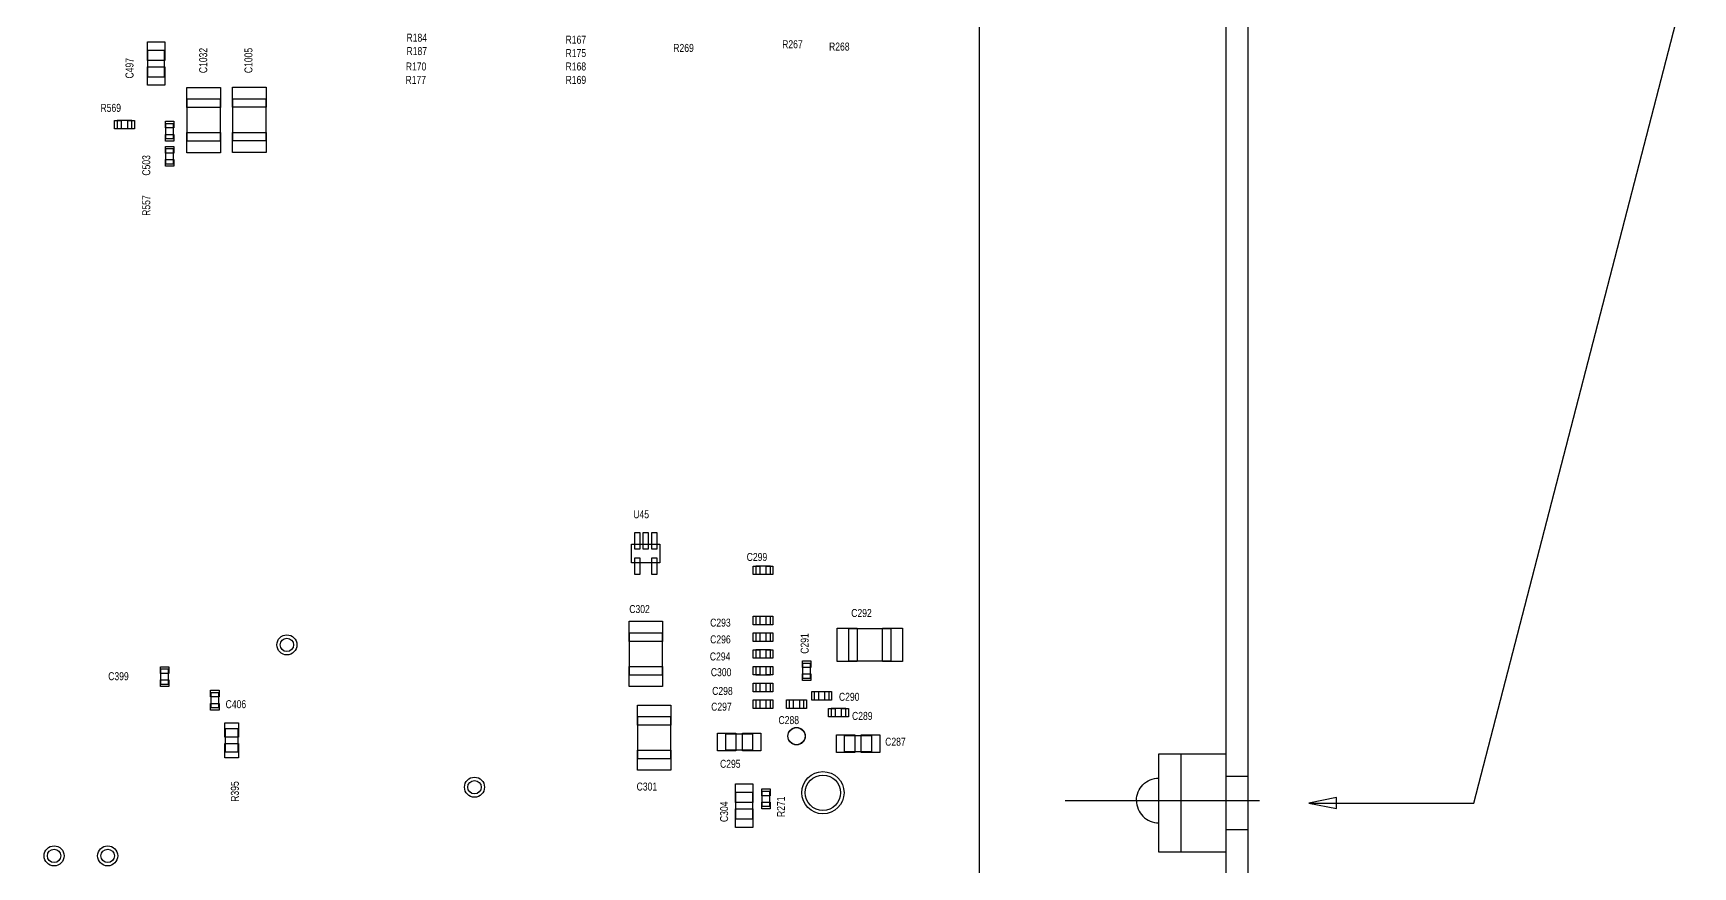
# Model space of a CAD drawing. Extents: x -13164 to 30582, y -10288 to 18382.
# Drawn here: x 10390 to 17822, y 1364 to 5098 of the extents above; entities that cross this region are included whole.
import ezdxf

# ---------------------------------------------------------------- set-up
doc = ezdxf.new("R2010")
doc.units = 0
doc.layers.add('DF_ASSEMBLY_NOTES', color=2, linetype='CONTINUOUS')

# ---------------------------------------------------------------- blocks, each defined once
blk = doc.blocks.new('FIGURE_CIRCLE')
blk.add_circle((0, 0), 0.5)
blk = doc.blocks.new('FIGURE_SQUARE')
blk.add_lwpolyline([(-0.5, -0.5), (-0.5, 0.5), (0.5, 0.5), (0.5, -0.5)], close=True)

msp = doc.modelspace()

# ---------------------------------------------------------------- linework, layer by layer
at = {"layer": 'DF_ASSEMBLY_NOTES'}
for points in [[(14626.018, 14381.536), (14626.018, -3335), (2815, -3335), (2815, 14381.536), (14626.018, 14381.536)], [(16101.572, 1650), (16841.572, 1650), (17821.572, 5440)], [(10977.268, 5021.5), (10977.268, 4901.5), (10903.768, 4901.5), (10903.768, 5021.5), (10977.268, 5021.5)], [(11227.018, 4614.25), (11080.018, 4614.25), (11080.018, 4803.25), (11227.018, 4803.25), (11227.018, 4614.25)], [(11431.282, 4614.994), (11284.282, 4614.994), (11284.282, 4803.994), (11431.282, 4803.994), (11431.282, 4614.994)], [(10832.044, 4706.3755), (10766.044, 4706.3755), (10766.044, 4670.3755), (10832.044, 4670.3755), (10832.044, 4706.3755)], [(10983.0775, 4691.842), (10983.0775, 4625.842), (11019.0775, 4625.842), (11019.0775, 4691.842), (10983.0775, 4691.842)], [(10983.0775, 4579.342), (10983.0775, 4513.342), (11019.0775, 4513.342), (11019.0775, 4579.342), (10983.0775, 4579.342)], [(13069.741, 2808.8995), (13196.704, 2808.8995), (13196.704, 2726.2225), (13069.741, 2726.2225), (13069.741, 2808.8995)], [(13691.218, 2710.564), (13625.218, 2710.564), (13625.218, 2674.564), (13691.218, 2674.564), (13691.218, 2710.564)], [(13625.215, 2449.558), (13691.215, 2449.558), (13691.215, 2485.558), (13625.215, 2485.558), (13625.215, 2449.558)], [(13206.7165, 2223.061), (13059.7165, 2223.061), (13059.7165, 2412.061), (13206.7165, 2412.061), (13206.7165, 2223.061)], [(13691.218, 2410.5595), (13625.218, 2410.5595), (13625.218, 2374.5595), (13691.218, 2374.5595), (13691.218, 2410.5595)], [(14230.6615, 2431.768), (14230.6615, 2284.768), (14041.6615, 2284.768), (14041.6615, 2431.768), (14230.6615, 2431.768)], [(13625.215, 2299.5625), (13691.215, 2299.5625), (13691.215, 2335.5625), (13625.215, 2335.5625), (13625.215, 2299.5625)], [(10996.6615, 2182.768), (10996.6615, 2248.768), (10960.6615, 2248.768), (10960.6615, 2182.768), (10996.6615, 2182.768)], [(13691.218, 2260.5625), (13625.218, 2260.5625), (13625.218, 2224.5625), (13691.218, 2224.5625), (13691.218, 2260.5625)], [(13871.2165, 2209.5595), (13871.2165, 2275.5595), (13835.2165, 2275.5595), (13835.2165, 2209.5595), (13871.2165, 2209.5595)], [(13625.215, 2149.561), (13691.215, 2149.561), (13691.215, 2185.561), (13625.215, 2185.561), (13625.215, 2149.561)], [(11185.6615, 2143.768), (11185.6615, 2077.768), (11221.6615, 2077.768), (11221.6615, 2143.768), (11185.6615, 2143.768)], [(13691.218, 2110.561), (13625.218, 2110.561), (13625.218, 2074.561), (13691.218, 2074.561), (13691.218, 2110.561)], [(13841.218, 2110.5595), (13775.218, 2110.5595), (13775.218, 2074.5595), (13841.218, 2074.5595), (13841.218, 2110.5595)], [(13953.718, 2148.061), (13887.718, 2148.061), (13887.718, 2112.061), (13953.718, 2112.061), (13953.718, 2148.061)], [(13097.2165, 2037.061), (13244.2165, 2037.061), (13244.2165, 1848.061), (13097.2165, 1848.061), (13097.2165, 2037.061)], [(14028.718, 2073.0595), (13962.718, 2073.0595), (13962.718, 2037.0595), (14028.718, 2037.0595), (14028.718, 2073.0595)], [(11249.86, 1879.0885), (11307.457, 1879.0885), (11307.457, 1982.4415), (11249.86, 1982.4415), (11249.86, 1879.0885)], [(13611.1615, 1886.518), (13491.1615, 1886.518), (13491.1615, 1960.018), (13611.1615, 1960.018), (13611.1615, 1886.518)], [(14023.6615, 1952.518), (14143.6615, 1952.518), (14143.6615, 1879.018), (14023.6615, 1879.018), (14023.6615, 1952.518)], [(15530.232, 1429.5863), (15430.232, 1429.5863), (15430.232, 1869.5863), (15530.232, 1869.5863)], [(15830.232, 1529.5863), (15730.232, 1529.5863), (15730.232, 1429.5863), (15530.232, 1429.5863), (15530.232, 1869.5863), (15730.232, 1869.5863), (15730.232, 1769.5863), (15830.232, 1769.5863)], [(13610.4115, 1698.268), (13610.4115, 1578.268), (13536.9115, 1578.268), (13536.9115, 1698.268), (13610.4115, 1698.268)], [(13653.1645, 1701.268), (13653.1645, 1635.268), (13689.1645, 1635.268), (13689.1645, 1701.268), (13653.1645, 1701.268)], [(15010.4023, 1661.2582), (15881.572, 1661.2582)], [(16226.773, 1675), (16101.572, 1650), (16226.773, 1625), (16226.773, 1675)]]:
    msp.add_lwpolyline(points, dxfattribs=at)
msp.add_lwpolyline([(15830.902, -3251.378), (15830.902, 7348.622), (15730.902, 7348.622), (15730.902, -3251.378)], close=True, dxfattribs=at)
for points in [[(15330.232, 1661.2582, -0.414214), (15430.232, 1761.2582)], [(15330.232, 1661.2582, 0.414214), (15430.232, 1561.2582)]]:
    msp.add_lwpolyline(points, format="xyb", dxfattribs=at)

# ---------------------------------------------------------------- block references
for name, p, xscale, yscale in [('FIGURE_SQUARE', (10940.518, 5017.378), 77.9535, 82.677), ('FIGURE_SQUARE', (10940.518, 4905.622), 77.9535, 82.677), ('FIGURE_SQUARE', (11153.518, 4810), 150, 89.7585), ('FIGURE_SQUARE', (11357.782, 4810.744), 150, 89.7585), ('FIGURE_SQUARE', (10769.5105, 4688.3755), 30.1185, 37.8015), ('FIGURE_SQUARE', (10828.5775, 4688.3755), 30.1185, 37.8015), ('FIGURE_SQUARE', (11001.0775, 4688.3755), 37.8015, 30.1185), ('FIGURE_SQUARE', (11001.0775, 4629.3085), 37.8015, 30.1185), ('FIGURE_SQUARE', (11153.518, 4607.5), 150, 89.7585), ('FIGURE_SQUARE', (11357.782, 4608.244), 150, 89.7585), ('FIGURE_SQUARE', (11001.0775, 4575.8755), 37.8015, 30.1185), ('FIGURE_SQUARE', (11001.0775, 4516.8085), 37.8015, 30.1185), ('FIGURE_SQUARE', (13094.833, 2823.811), 22.4415, 75), ('FIGURE_SQUARE', (13133.2195, 2823.811), 22.4415, 75), ('FIGURE_SQUARE', (13171.606, 2823.811), 22.4415, 75), ('FIGURE_SQUARE', (13094.833, 2711.311), 22.4415, 75), ('FIGURE_SQUARE', (13171.606, 2711.311), 22.4415, 75), ('FIGURE_SQUARE', (13628.6845, 2692.564), 30.1185, 37.8015), ('FIGURE_SQUARE', (13687.7515, 2692.564), 30.1185, 37.8015), ('FIGURE_SQUARE', (13133.2165, 2418.811), 150, 89.7585), ('FIGURE_SQUARE', (13628.6815, 2467.558), 30.1185, 37.8015), ('FIGURE_SQUARE', (13687.7485, 2467.558), 30.1185, 37.8015), ('FIGURE_CIRCLE', (11526.1615, 2358.268), 89.7585, 89.7585), ('FIGURE_CIRCLE', (11526.1615, 2358.268), 60.2415, 60.2415), ('FIGURE_SQUARE', (13628.6845, 2392.5595), 30.1185, 37.8015), ('FIGURE_SQUARE', (13687.7515, 2392.5595), 30.1185, 37.8015), ('FIGURE_SQUARE', (14034.9115, 2358.268), 89.7585, 150), ('FIGURE_SQUARE', (14237.4115, 2358.268), 89.7585, 150), ('FIGURE_SQUARE', (13628.6815, 2317.5625), 30.1185, 37.8015), ('FIGURE_SQUARE', (13687.7485, 2317.5625), 30.1185, 37.8015), ('FIGURE_SQUARE', (10978.6615, 2245.3015), 37.8015, 30.1185), ('FIGURE_SQUARE', (13133.2165, 2216.311), 150, 89.7585), ('FIGURE_SQUARE', (13628.6845, 2242.5625), 30.1185, 37.8015), ('FIGURE_SQUARE', (13687.7515, 2242.5625), 30.1185, 37.8015), ('FIGURE_SQUARE', (13853.2165, 2272.093), 37.8015, 30.1185), ('FIGURE_SQUARE', (10978.6615, 2186.2345), 37.8015, 30.1185), ('FIGURE_SQUARE', (11203.6615, 2140.3015), 37.8015, 30.1185), ('FIGURE_SQUARE', (13628.6815, 2167.561), 30.1185, 37.8015), ('FIGURE_SQUARE', (13687.7485, 2167.561), 30.1185, 37.8015), ('FIGURE_SQUARE', (13853.2165, 2213.026), 37.8015, 30.1185), ('FIGURE_SQUARE', (11203.6615, 2081.2345), 37.8015, 30.1185), ('FIGURE_SQUARE', (13170.7165, 2043.811), 150, 89.7585), ('FIGURE_SQUARE', (13628.6845, 2092.561), 30.1185, 37.8015), ('FIGURE_SQUARE', (13687.7515, 2092.561), 30.1185, 37.8015), ('FIGURE_SQUARE', (13778.6845, 2092.5595), 30.1185, 37.8015), ('FIGURE_SQUARE', (13837.7515, 2092.5595), 30.1185, 37.8015), ('FIGURE_SQUARE', (13891.1845, 2130.061), 30.1185, 37.8015), ('FIGURE_SQUARE', (13950.2515, 2130.061), 30.1185, 37.8015), ('FIGURE_SQUARE', (11278.6615, 1977.646), 60.2415, 64.3635), ('FIGURE_SQUARE', (13966.1845, 2055.0595), 30.1185, 37.8015), ('FIGURE_SQUARE', (14025.2515, 2055.0595), 30.1185, 37.8015), ('FIGURE_SQUARE', (13495.2835, 1923.268), 82.677, 77.9535), ('FIGURE_SQUARE', (13607.0395, 1923.268), 82.677, 77.9535), ('FIGURE_CIRCLE', (13808.2165, 1949.3575), 77.9535, 77.9535), ('FIGURE_CIRCLE', (13808.2165, 1949.3575), 76.7715, 76.7715), ('FIGURE_SQUARE', (14027.7835, 1915.768), 82.677, 77.9535), ('FIGURE_SQUARE', (14139.5395, 1915.768), 82.677, 77.9535), ('FIGURE_SQUARE', (11278.6615, 1883.89), 60.2415, 64.3635), ('FIGURE_SQUARE', (13170.7165, 1841.311), 150, 89.7585), ('FIGURE_CIRCLE', (13926.3265, 1696.006), 188.97, 188.97), ('FIGURE_CIRCLE', (12366.16, 1720.7665), 89.7585, 89.7585), ('FIGURE_CIRCLE', (12366.16, 1720.7665), 60.2415, 60.2415), ('FIGURE_SQUARE', (13573.6615, 1694.146), 77.9535, 82.677), ('FIGURE_SQUARE', (13671.1645, 1697.8015), 37.8015, 30.1185), ('FIGURE_CIRCLE', (13926.3265, 1696.006), 158.8635, 158.8635), ('FIGURE_SQUARE', (13671.1645, 1638.7345), 37.8015, 30.1185), ('FIGURE_SQUARE', (13573.6615, 1582.39), 77.9535, 82.677), ('FIGURE_CIRCLE', (10483.663, 1413.2665), 89.7585, 89.7585), ('FIGURE_CIRCLE', (10483.663, 1413.2665), 60.2415, 60.2415), ('FIGURE_CIRCLE', (10723.6615, 1413.2665), 89.7585, 89.7585), ('FIGURE_CIRCLE', (10723.6615, 1413.2665), 60.2415, 60.2415)]:
    msp.add_blockref(name, p, dxfattribs=dict(at, xscale=xscale, yscale=yscale))

# ---------------------------------------------------------------- texts
at = {"layer": 'DF_ASSEMBLY_NOTES', "width": 0.802099}
for s, p in [('R184', (12061.6615, 5059.768)), ('R167', (12774.1615, 5050.768)), ('R267', (13743.853, 5030.3275)), ('R268', (13953.853, 5019.8275)), ('R187', (12061.6615, 4999.771)), ('R175', (12774.1615, 4990.7695)), ('R269', (13256.353, 5013.8275)), ('R177', (12057.1615, 4870.768)), ('R170', (12058.6615, 4930.768)), ('R168', (12774.1615, 4930.7695)), ('R169', (12774.1615, 4870.768)), ('R569', (10691.518, 4745.5)), ('U45', (13077.1615, 2925.268)), ('C299', (13585.018, 2734)), ('C302', (13059.1615, 2500.768)), ('C293', (13421.518, 2440)), ('C292', (14053.1065, 2482.975)), ('C296', (13421.518, 2365)), ('C294', (13420.018, 2288.5)), ('C399', (10726.018, 2200)), ('C300', (13424.518, 2218)), ('C298', (13430.518, 2134)), ('C406', (11251.768, 2074.75)), ('C297', (13426.018, 2063.5)), ('C290', (13998.1615, 2107.768)), ('C288', (13727.518, 2003.5)), ('C289', (14056.6615, 2022.268)), ('C287', (14205.1615, 1906.768)), ('C295', (13465.6615, 1807.768)), ('C301', (13092.1615, 1705.768))]:
    msp.add_text(s, height=35.831, dxfattribs=at).set_placement(p)
for s, p in [('C497', (10839.268, 4894.75)), ('C1032', (11169.268, 4918.75)), ('C1005', (11371.768, 4918.75)), ('C503', (10914.268, 4459.75)), ('R557', (10914.268, 4279.75)), ('C291', (13862.518, 2318.5)), ('R395', (11311.018, 1655.5)), ('C304', (13501.6615, 1564.768)), ('R271', (13756.6615, 1587.268))]:
    msp.add_text(s, height=35.831, rotation=90, dxfattribs=at).set_placement(p)

doc.saveas('drawing.dxf')
